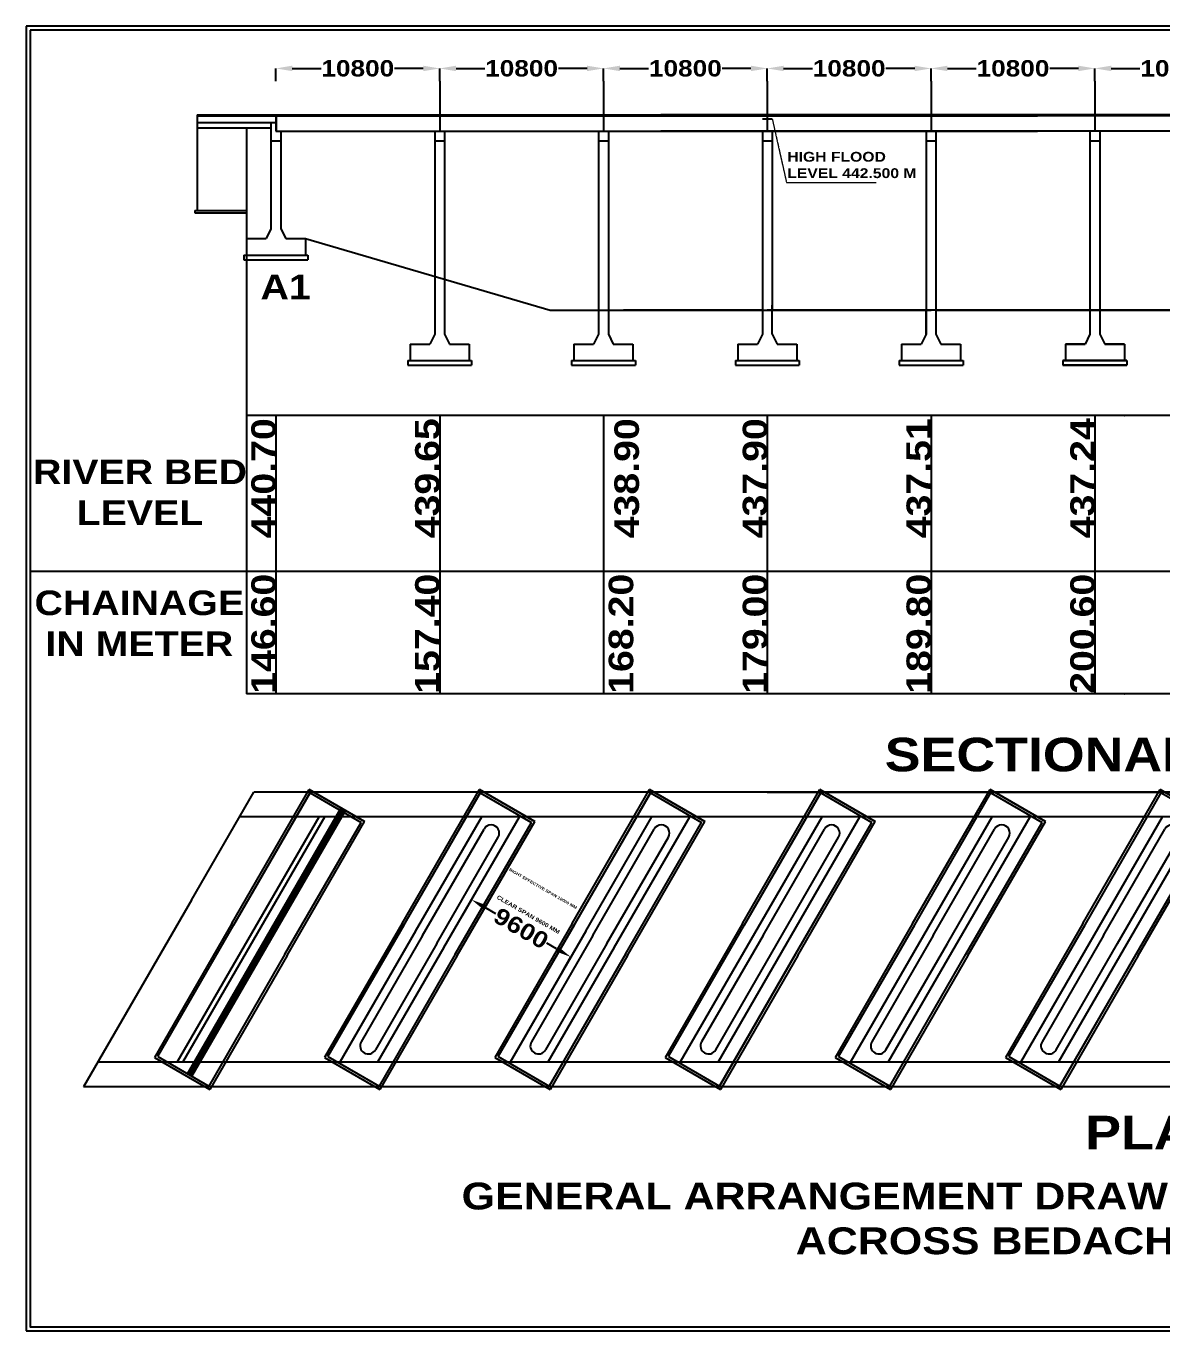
# Model space of a CAD drawing. Header units: millimetres. Extents: x -56099 to 97885, y -72951 to 6750.
# Drawn here: x -56099 to 13243, y -72951 to 6750 of the extents above; entities that cross this region are included whole.
import ezdxf

# ---------------------------------------------------------------- set-up
doc = ezdxf.new("R2010")
doc.units = ezdxf.units.MM
doc.linetypes.add('ACAD_ISO02W100', pattern=[15, 12, -3])
doc.styles.get("Standard").update_dxf_attribs({"font": ''})
doc.styles.get('Standard').set_extended_font_data('Arial Black')
doc.dimstyles.new('ISO-25', dxfattribs={"dimtxt": 1000, "dimasz": 1000, "dimexe": 1.25, "dimexo": 0.625, "dimtad": 0, "dimtxsty": 'Standard', "dimcen": 75, "dimadec": 0, "dimazin": 0, "dimtfac": 1, "dimtmove": 0, "dimatfit": 2, "dimfxl": 0, "dimarcsym": 0})

# ---------------------------------------------------------------- blocks, each defined once
blk = doc.blocks.new('*D1')
at = {"color": 0, "lineweight": -2, "transparency": 16777216}
for p, q in [((-40849, 3390), (-40849, 4165)), ((-39849, 4164), (-38094, 4164)), ((-31849, 4164), (-33605, 4164)), ((-30849, 3390), (-30849, 4165))]:
    blk.add_line(p, q, dxfattribs=at)
at = {"color": 0, "transparency": 16777216}
for points in [[(-39849, 4331), (-39849, 3998), (-40849, 4164)], [(-31849, 4331), (-31849, 3998), (-30849, 4164)]]:
    blk.add_solid(points, dxfattribs=at)
at = {"layer": 'Defpoints', "color": 0, "transparency": 16777216}
for p in [(-30849, 4164), (-40849, 3389), (-30849, 3389)]:
    blk.add_point(p, dxfattribs=at)
at = {"color": 0, "transparency": 16777216, "insert": (-35849, 4164), "char_height": 1000, "attachment_point": 5}
blk.add_mtext('10800', dxfattribs=at)
blk = doc.blocks.new('*D2')
at = {"color": 0, "lineweight": -2, "transparency": 16777216}
for p, q in [((-30849, 3390), (-30849, 4165)), ((-29849, 4164), (-28094, 4164)), ((-21849, 4164), (-23605, 4164)), ((-20849, 3390), (-20849, 4165))]:
    blk.add_line(p, q, dxfattribs=at)
at = {"color": 0, "transparency": 16777216}
for points in [[(-29849, 4331), (-29849, 3998), (-30849, 4164)], [(-21849, 4331), (-21849, 3998), (-20849, 4164)]]:
    blk.add_solid(points, dxfattribs=at)
at = {"layer": 'Defpoints', "color": 0, "transparency": 16777216}
for p in [(-20849, 4164), (-30849, 3389), (-20849, 3389)]:
    blk.add_point(p, dxfattribs=at)
at = {"color": 0, "transparency": 16777216, "insert": (-25849, 4164), "char_height": 1000, "attachment_point": 5}
blk.add_mtext('10800', dxfattribs=at)
blk = doc.blocks.new('*D3')
at = {"color": 0, "lineweight": -2, "transparency": 16777216}
for p, q in [((-20849, 3390), (-20849, 4165)), ((-19849, 4164), (-18094, 4164)), ((-11849, 4164), (-13605, 4164)), ((-10849, 3390), (-10849, 4165))]:
    blk.add_line(p, q, dxfattribs=at)
at = {"color": 0, "transparency": 16777216}
for points in [[(-19849, 4331), (-19849, 3998), (-20849, 4164)], [(-11849, 4331), (-11849, 3998), (-10849, 4164)]]:
    blk.add_solid(points, dxfattribs=at)
at = {"layer": 'Defpoints', "color": 0, "transparency": 16777216}
for p in [(-10849, 4164), (-20849, 3389), (-10849, 3389)]:
    blk.add_point(p, dxfattribs=at)
at = {"color": 0, "transparency": 16777216, "insert": (-15849, 4164), "char_height": 1000, "attachment_point": 5}
blk.add_mtext('10800', dxfattribs=at)
blk = doc.blocks.new('*D20')
at = {"color": 0, "lineweight": -2, "transparency": 16777216}
for p, q in [((-29440, -47540), (-28904, -46612)), ((-28038, -47113), (-27442, -47457)), ((-23708, -49613), (-24305, -49269)), ((-23377, -51040), (-22842, -50112))]:
    blk.add_line(p, q, dxfattribs=at)
at = {"color": 0, "transparency": 16777216}
for points in [[(-27955, -46969), (-28122, -47257), (-28905, -46613)], [(-23625, -49469), (-23792, -49757), (-22842, -50113)]]:
    blk.add_solid(points, dxfattribs=at)
at = {"layer": 'Defpoints', "color": 0, "transparency": 16777216}
for p in [(-29440, -47540), (-22842, -50113), (-23378, -51040)]:
    blk.add_point(p, dxfattribs=at)
at = {"color": 0, "transparency": 16777216, "insert": (-25873, -48363), "char_height": 1000, "attachment_point": 5, "rotation": 330}
blk.add_mtext('9600', dxfattribs=at)
blk = doc.blocks.new('*D21')
at = {"color": 0, "lineweight": -2, "transparency": 16777216}
for p, q in [((9151, 3390), (9151, 4165)), ((10151, 4164), (11906, 4164)), ((18151, 4164), (16395, 4164)), ((19151, 3390), (19151, 4165))]:
    blk.add_line(p, q, dxfattribs=at)
at = {"color": 0, "transparency": 16777216}
for points in [[(10151, 4331), (10151, 3998), (9151, 4164)], [(18151, 4331), (18151, 3998), (19151, 4164)]]:
    blk.add_solid(points, dxfattribs=at)
at = {"layer": 'Defpoints', "color": 0, "transparency": 16777216}
for p in [(9151, 4164), (9151, 3389), (19151, 3389)]:
    blk.add_point(p, dxfattribs=at)
at = {"color": 0, "transparency": 16777216, "insert": (14151, 4164), "char_height": 1000, "attachment_point": 5}
blk.add_mtext('10800', dxfattribs=at)
blk = doc.blocks.new('*D22')
at = {"color": 0, "lineweight": -2, "transparency": 16777216}
for p, q in [((-849, 3390), (-849, 4165)), ((151, 4164), (1906, 4164)), ((8151, 4164), (6395, 4164)), ((9151, 3390), (9151, 4165))]:
    blk.add_line(p, q, dxfattribs=at)
at = {"color": 0, "transparency": 16777216}
for points in [[(151, 4331), (151, 3998), (-849, 4164)], [(8151, 4331), (8151, 3998), (9151, 4164)]]:
    blk.add_solid(points, dxfattribs=at)
at = {"layer": 'Defpoints', "color": 0, "transparency": 16777216}
for p in [(-849, 4164), (-849, 3389), (9151, 3389)]:
    blk.add_point(p, dxfattribs=at)
at = {"color": 0, "transparency": 16777216, "insert": (4151, 4164), "char_height": 1000, "attachment_point": 5}
blk.add_mtext('10800', dxfattribs=at)
blk = doc.blocks.new('*D23')
at = {"color": 0, "lineweight": -2, "transparency": 16777216}
for p, q in [((-10849, 3390), (-10849, 4165)), ((-9849, 4164), (-8094, 4164)), ((-1849, 4164), (-3605, 4164)), ((-849, 3390), (-849, 4165))]:
    blk.add_line(p, q, dxfattribs=at)
at = {"color": 0, "transparency": 16777216}
for points in [[(-9849, 4331), (-9849, 3998), (-10849, 4164)], [(-1849, 4331), (-1849, 3998), (-849, 4164)]]:
    blk.add_solid(points, dxfattribs=at)
at = {"layer": 'Defpoints', "color": 0, "transparency": 16777216}
for p in [(-849, 4164), (-10849, 3389), (-849, 3389)]:
    blk.add_point(p, dxfattribs=at)
at = {"color": 0, "transparency": 16777216, "insert": (-5849, 4164), "char_height": 1000, "attachment_point": 5}
blk.add_mtext('10800', dxfattribs=at)
blk = doc.blocks.new('*U24')
for p, q in [((-1689, 975), (3036, 9159)), ((-1689, 975), (3036, 9159)), ((-1689, 975), (3036, 9159)), ((-1559, 900), (3091, 8954)), ((-1559, 900), (3091, 8954)), ((5196, 9000), (0, 9000)), ((3036, 9159), (6414, 7209)), ((6414, 7209), (3036, 9159)), ((3036, 9159), (6414, 7209)), ((3036, 9159), (6414, 7209)), ((6414, 7209), (3036, 9159)), ((3091, 8954), (6209, 7154)), ((3091, 8954), (6209, 7154)), ((3091, 8954), (6209, 7154)), ((6414, 7209), (3166, 9084)), ((-5485, -7500), (3175, 7500)), ((-3175, -7500), (5485, 7500)), ((5485, 7500), (0, 7500)), ((1689, -975), (6414, 7209)), ((-433, 250), (3317, 6745)), ((1559, -900), (6209, 7154)), ((433, -250), (4183, 6245)), ((-1689, 975), (-6414, -7209)), ((-6209, -7154), (-1559, 900)), ((-433, 250), (-4183, -6245)), ((-3317, -6745), (433, -250)), ((-3091, -8954), (1559, -900)), ((-6209, -7154), (-3091, -8954)), ((-6209, -7154), (-3091, -8954)), ((-6209, -7154), (-3091, -8954)), ((-6414, -7209), (-3036, -9159)), ((-6414, -7209), (-3036, -9159)), ((-6414, -7209), (-3036, -9159))]:
    blk.add_line(p, q)
for centre, start, end in [((3750, 6495), 330, 150), ((3750, 6495), 330, 150), ((-3750, -6495), 150, 330), ((-3750, -6495), 150, 330), ((-3750, -6495), 150, 330), ((-3750, -6495), 150, 330)]:
    blk.add_arc(centre, 500, start, end)
blk = doc.blocks.new('*U25')
at = {"color": 0, "linetype": 'ByBlock', "lineweight": -2, "transparency": 16777216}
blk.add_blockref('*U24', (0, 0), dxfattribs=at)
blk = doc.blocks.new('*U26')
for p, q in [((-1689, 975), (3036, 9159)), ((-1689, 975), (3036, 9159)), ((-1689, 975), (3036, 9159)), ((-1559, 900), (3091, 8954)), ((-1559, 900), (3091, 8954)), ((5196, 9000), (0, 9000)), ((3036, 9159), (6414, 7209)), ((6414, 7209), (3036, 9159)), ((3036, 9159), (6414, 7209)), ((3036, 9159), (6414, 7209)), ((6414, 7209), (3036, 9159)), ((3091, 8954), (6209, 7154)), ((3091, 8954), (6209, 7154)), ((3091, 8954), (6209, 7154)), ((6414, 7209), (3166, 9084)), ((-5485, -7500), (3175, 7500)), ((-3175, -7500), (5485, 7500)), ((5485, 7500), (0, 7500)), ((1689, -975), (6414, 7209)), ((-433, 250), (3317, 6745)), ((1559, -900), (6209, 7154)), ((433, -250), (4183, 6245)), ((-1689, 975), (-6414, -7209)), ((-6209, -7154), (-1559, 900)), ((-433, 250), (-4183, -6245)), ((-3317, -6745), (433, -250)), ((-3091, -8954), (1559, -900)), ((-6209, -7154), (-3091, -8954)), ((-6209, -7154), (-3091, -8954)), ((-6209, -7154), (-3091, -8954)), ((-6414, -7209), (-3036, -9159)), ((-6414, -7209), (-3036, -9159)), ((-6414, -7209), (-3036, -9159))]:
    blk.add_line(p, q)
for centre, start, end in [((3750, 6495), 330, 150), ((3750, 6495), 330, 150), ((-3750, -6495), 150, 330), ((-3750, -6495), 150, 330), ((-3750, -6495), 150, 330), ((-3750, -6495), 150, 330)]:
    blk.add_arc(centre, 500, start, end)
blk = doc.blocks.new('*U27')
at = {"color": 0, "linetype": 'ByBlock', "lineweight": -2, "transparency": 16777216}
blk.add_blockref('*U26', (0, 0), dxfattribs=at)
blk = doc.blocks.new('*U28')
for p, q in [((-1689, 975), (3036, 9159)), ((-1689, 975), (3036, 9159)), ((-1689, 975), (3036, 9159)), ((-1559, 900), (3091, 8954)), ((-1559, 900), (3091, 8954)), ((5196, 9000), (0, 9000)), ((3036, 9159), (6414, 7209)), ((6414, 7209), (3036, 9159)), ((3036, 9159), (6414, 7209)), ((3036, 9159), (6414, 7209)), ((6414, 7209), (3036, 9159)), ((3091, 8954), (6209, 7154)), ((3091, 8954), (6209, 7154)), ((3091, 8954), (6209, 7154)), ((6414, 7209), (3166, 9084)), ((-5485, -7500), (3175, 7500)), ((-3175, -7500), (5485, 7500)), ((5485, 7500), (0, 7500)), ((1689, -975), (6414, 7209)), ((-433, 250), (3317, 6745)), ((1559, -900), (6209, 7154)), ((433, -250), (4183, 6245)), ((-1689, 975), (-6414, -7209)), ((-6209, -7154), (-1559, 900)), ((-433, 250), (-4183, -6245)), ((-3317, -6745), (433, -250)), ((-3091, -8954), (1559, -900)), ((-6209, -7154), (-3091, -8954)), ((-6209, -7154), (-3091, -8954)), ((-6209, -7154), (-3091, -8954)), ((-6414, -7209), (-3036, -9159)), ((-6414, -7209), (-3036, -9159)), ((-6414, -7209), (-3036, -9159))]:
    blk.add_line(p, q)
for centre, start, end in [((3750, 6495), 330, 150), ((3750, 6495), 330, 150), ((-3750, -6495), 150, 330), ((-3750, -6495), 150, 330), ((-3750, -6495), 150, 330), ((-3750, -6495), 150, 330)]:
    blk.add_arc(centre, 500, start, end)
blk = doc.blocks.new('*U29')
at = {"color": 0, "linetype": 'ByBlock', "lineweight": -2, "transparency": 16777216}
blk.add_blockref('*U28', (0, 0), dxfattribs=at)
blk = doc.blocks.new('*D31')
at = {"color": 0, "lineweight": -2}
for p, q in [((-849, 3390), (-849, 4165)), ((151, 4164), (1906, 4164)), ((8151, 4164), (6395, 4164)), ((9151, 3390), (9151, 4165))]:
    blk.add_line(p, q, dxfattribs=at)
at = {"color": 0}
for points in [[(151, 4331), (151, 3998), (-849, 4164)], [(8151, 4331), (8151, 3998), (9151, 4164)]]:
    blk.add_solid(points, dxfattribs=at)
at = {"layer": 'Defpoints', "color": 0}
for p in [(9151, 4164), (-849, 3389), (9151, 3389)]:
    blk.add_point(p, dxfattribs=at)
at = {"color": 0, "insert": (4151, 4164), "char_height": 1000, "attachment_point": 5}
blk.add_mtext('10800', dxfattribs=at)
blk = doc.blocks.new('*D32')
at = {"color": 0, "lineweight": -2}
for p, q in [((9151, 3390), (9151, 4165)), ((10151, 4164), (11906, 4164)), ((18151, 4164), (16395, 4164)), ((19151, 3390), (19151, 4165))]:
    blk.add_line(p, q, dxfattribs=at)
at = {"color": 0}
for points in [[(10151, 4331), (10151, 3998), (9151, 4164)], [(18151, 4331), (18151, 3998), (19151, 4164)]]:
    blk.add_solid(points, dxfattribs=at)
at = {"layer": 'Defpoints', "color": 0}
for p in [(19151, 4164), (9151, 3389), (19151, 3389)]:
    blk.add_point(p, dxfattribs=at)
at = {"color": 0, "insert": (14151, 4164), "char_height": 1000, "attachment_point": 5}
blk.add_mtext('10800', dxfattribs=at)

msp = doc.modelspace()

# ---------------------------------------------------------------- linework, layer by layer
for p, q in [((97884.629, 6750.189), (-56099.128, 6750.189)), ((-56099.128, 6750.189), (-56099.128, -72951.26)), ((-55849.128, 6500.189), (-55849.128, -72691.26)), ((97634.629, 6500.189), (-55849.128, 6500.189)), ((-30849.128, 3389.045), (-30849.128, 339.045)), ((-20849.128, 3389.045), (-20849.128, 339.045)), ((-10849.128, 3389.045), (-10849.128, 339.045)), ((-10849.128, 3389.045), (-10849.128, 339.045)), ((-849.128, 3389.045), (-849.128, 339.045)), ((-849.128, 3389.045), (-849.128, 339.045)), ((-849.128, 3389.045), (-849.128, 339.045)), ((9150.872, 3389.045), (9150.872, 339.045)), ((9150.872, 3389.045), (9150.872, 339.045)), ((-45649.128, 1339.045), (-45649.128, -4510.955)), ((-45649.128, 1339.045), (5644.458, 1339.045)), ((-45649.128, 1264.045), (5644.458, 1264.045)), ((-40849.128, 839.045), (-45649.128, 839.045)), ((-41149.128, 839.045), (-41149.128, -5632.633)), ((-40849.128, 1264.045), (-40849.128, 339.045)), ((-40824.128, 1264.045), (-40824.128, 339.045)), ((33950.872, 1339.045), (-17342.715, 1339.045)), ((33950.872, 1264.045), (-17342.715, 1264.045)), ((-11149.128, 1089.045), (-10549.128, 1089.045)), ((23950.872, 1339.045), (-7342.715, 1339.045)), ((23950.872, 1264.045), (-7342.715, 1264.045)), ((-45649.128, 539.045), (-41159.128, 539.045)), ((-42649.128, 539.045), (-42649.128, -34037.181)), ((-40849.128, 339.045), (5644.458, 339.045)), ((-40549.128, 339.045), (-40549.128, -5632.633)), ((-31149.128, 339.045), (-31149.128, -12070.955)), ((-30549.128, 339.045), (-30549.128, -12070.955)), ((-21149.128, 339.045), (-21149.128, -12070.955)), ((-20549.128, 339.045), (-20549.128, -12070.955)), ((78850.872, 339.045), (-17342.715, 339.045)), ((-11149.128, 339.045), (-11149.128, -10610.955)), ((-10549.128, 339.045), (-10549.128, -10610.955)), ((23950.872, 339.045), (-7342.715, 339.045)), ((-1149.128, 339.045), (-1149.128, -12070.955)), ((-549.128, 339.045), (-549.128, -12070.955)), ((8850.872, 339.045), (8850.872, -12070.955)), ((9450.872, 339.045), (9450.872, -12070.955)), ((-41149.128, -260.955), (-40549.128, -260.955)), ((-31149.128, -260.955), (-30549.128, -260.955)), ((-21149.128, -260.955), (-20549.128, -260.955)), ((-11149.128, -260.955), (-10549.128, -260.955)), ((-1149.128, -260.955), (-549.128, -260.955)), ((8850.872, -260.955), (9450.872, -260.955)), ((-1149.128, -860.955), (-1149.128, -10610.955)), ((-549.128, -860.955), (-549.128, -10610.955)), ((8850.872, -860.955), (8850.872, -12070.955)), ((9450.872, -860.955), (9450.872, -12070.955)), ((-45799.128, -4510.955), (-42649.128, -4510.955)), ((-45799.128, -4510.955), (-45799.128, -4660.955)), ((-45799.128, -4660.955), (-42649.128, -4660.955)), ((-42649.128, -6232.633), (-41449.128, -6232.633)), ((-41149.128, -5632.633), (-41449.128, -6232.633)), ((-40549.128, -5632.633), (-40249.128, -6232.633)), ((-40249.128, -6232.633), (-39049.128, -6232.633)), ((-39049.128, -6232.633), (-39049.128, -7232.633)), ((-39049.128, -6232.633), (-24098.62, -10610.955)), ((-42799.128, -7232.633), (-38899.128, -7232.633)), ((-42799.128, -7232.633), (-42799.128, -7532.633)), ((-42799.128, -7532.633), (-38899.128, -7532.633)), ((-38899.128, -7232.633), (-38899.128, -7532.633)), ((-10549.128, -12070.955), (-10549.128, -10304.873)), ((-24098.62, -10610.955), (-10849.128, -10610.955)), ((-24098.62, -10610.955), (-10849.128, -10610.955)), ((-14098.62, -10610.955), (-849.128, -10610.955)), ((-11149.128, -10610.955), (-849.128, -10610.955)), ((-11149.128, -10610.955), (-11149.128, -12070.955)), ((2400.364, -10610.955), (-10849.128, -10610.955)), ((2400.364, -10610.955), (-10849.128, -10610.955)), ((-1149.128, -12070.955), (-1149.128, -10610.955)), ((12400.364, -10610.955), (-849.128, -10610.955)), ((12400.364, -10610.955), (-849.128, -10610.955)), ((-549.128, -10610.955), (-549.128, -12070.955)), ((5901.38, -10610.955), (19150.872, -10610.955)), ((5901.38, -10610.955), (19150.872, -10610.955)), ((-32649.128, -12670.955), (-31449.128, -12670.955)), ((-32649.128, -12670.955), (-32649.128, -13670.955)), ((-31149.128, -12070.955), (-31449.128, -12670.955)), ((-30549.128, -12070.955), (-30249.128, -12670.955)), ((-30249.128, -12670.955), (-29049.128, -12670.955)), ((-29049.128, -12670.955), (-29049.128, -13670.955)), ((-22649.128, -12670.955), (-22649.128, -13670.955)), ((-22649.128, -12670.955), (-21449.128, -12670.955)), ((-21149.128, -12070.955), (-21449.128, -12670.955)), ((-20549.128, -12070.955), (-20249.128, -12670.955)), ((-20249.128, -12670.955), (-19049.128, -12670.955)), ((-19049.128, -12670.955), (-19049.128, -13670.955)), ((-12649.128, -12670.955), (-12649.128, -13670.955)), ((-12649.128, -12670.955), (-11449.128, -12670.955)), ((-11149.128, -12070.955), (-11449.128, -12670.955)), ((-10549.128, -12070.955), (-10249.128, -12670.955)), ((-10249.128, -12670.955), (-9049.128, -12670.955)), ((-9049.128, -12670.955), (-9049.128, -13670.955)), ((-2649.128, -12670.955), (-2649.128, -13670.955)), ((-2649.128, -12670.955), (-1449.128, -12670.955)), ((-2649.128, -12670.955), (-1449.128, -12670.955)), ((-2649.128, -12670.955), (-2649.128, -13670.955)), ((-1149.128, -12070.955), (-1449.128, -12670.955)), ((-1149.128, -12070.955), (-1449.128, -12670.955)), ((-549.128, -12070.955), (-249.128, -12670.955)), ((-549.128, -12070.955), (-249.128, -12670.955)), ((-249.128, -12670.955), (950.872, -12670.955)), ((-249.128, -12670.955), (950.872, -12670.955)), ((950.872, -12670.955), (950.872, -13670.955)), ((950.872, -12670.955), (950.872, -13670.955)), ((7350.872, -12670.955), (7350.872, -13670.955)), ((8550.872, -12670.955), (7350.872, -12670.955)), ((7350.872, -12670.955), (7350.872, -13670.955)), ((7350.872, -12670.955), (8550.872, -12670.955)), ((8850.872, -12070.955), (8550.872, -12670.955)), ((8850.872, -12070.955), (8550.872, -12670.955)), ((9450.872, -12070.955), (9750.872, -12670.955)), ((9450.872, -12070.955), (9750.872, -12670.955)), ((10950.872, -12670.955), (9750.872, -12670.955)), ((9750.872, -12670.955), (10950.872, -12670.955)), ((10950.872, -12670.955), (10950.872, -13670.955)), ((10950.872, -12670.955), (10950.872, -13670.955)), ((-32799.128, -13670.955), (-32799.128, -13970.955)), ((-32799.128, -13670.955), (-28899.128, -13670.955)), ((-32799.128, -13970.955), (-28899.128, -13970.955)), ((-28899.128, -13670.955), (-28899.128, -13970.955)), ((-22799.128, -13670.955), (-18899.128, -13670.955)), ((-22799.128, -13670.955), (-22799.128, -13970.955)), ((-22799.128, -13970.955), (-18899.128, -13970.955)), ((-18899.128, -13670.955), (-18899.128, -13970.955)), ((-12799.128, -13670.955), (-8899.128, -13670.955)), ((-12799.128, -13670.955), (-12799.128, -13970.955)), ((-12799.128, -13970.955), (-8899.128, -13970.955)), ((-8899.128, -13670.955), (-8899.128, -13970.955)), ((-2799.128, -13670.955), (1100.872, -13670.955)), ((-2799.128, -13670.955), (-2799.128, -13970.955)), ((-2799.128, -13670.955), (-2799.128, -13970.955)), ((-2799.128, -13670.955), (1100.872, -13670.955)), ((-2799.128, -13970.955), (1100.872, -13970.955)), ((-2799.128, -13970.955), (1100.872, -13970.955)), ((1100.872, -13670.955), (1100.872, -13970.955)), ((1100.872, -13670.955), (1100.872, -13970.955)), ((11100.872, -13670.955), (7200.872, -13670.955)), ((7200.872, -13670.955), (7200.872, -13970.955)), ((7200.872, -13670.955), (11100.872, -13670.955)), ((7200.872, -13670.955), (7200.872, -13970.955)), ((11100.872, -13970.955), (7200.872, -13970.955)), ((7200.872, -13970.955), (11100.872, -13970.955)), ((11100.872, -13670.955), (11100.872, -13970.955)), ((11100.872, -13670.955), (11100.872, -13970.955)), ((-55849.128, -17037.181), (-55849.128, -34037.181)), ((-55849.128, -17037.181), (-55849.128, -34037.181)), ((94150.872, -17037.181), (-42649.128, -17037.181)), ((-40849.128, -17037.181), (-40849.128, -34037.181)), ((-40849.128, -17037.181), (-40849.128, -34037.181)), ((-40849.128, -17037.181), (-40849.128, -34037.181)), ((-30849.128, -17037.181), (-30849.128, -34037.181)), ((-30849.128, -17037.181), (-30849.128, -34037.181)), ((-20849.128, -17037.181), (-20849.128, -34037.181)), ((-20849.128, -17037.181), (-20849.128, -34037.181)), ((-10849.128, -17037.181), (-10849.128, -34037.181)), ((-10849.128, -17037.181), (-10849.128, -34037.181)), ((-849.128, -17037.181), (-849.128, -34037.181)), ((-849.128, -17037.181), (-849.128, -34037.181)), ((9140.872, -17037.181), (9140.872, -34037.181)), ((9140.872, -17037.181), (9140.872, -34037.181)), ((9150.872, -17037.181), (9150.872, -34037.181)), ((9150.872, -17037.181), (9150.872, -34037.181)), ((9150.872, -17037.181), (9150.872, -26527.181)), ((-55849.128, -26537.181), (30940.872, -26537.181)), ((-5859.128, -26537.181), (80930.872, -26537.181)), ((94150.872, -34037.181), (-42649.128, -34037.181)), ((-48061.769, -56194.416), (-38686.769, -39956.44)), ((-46009.845, -46640.38), (-42199.333, -40040.38)), ((-43541.673, -48065.38), (-38816.673, -39881.44)), ((-43541.673, -48065.38), (-38816.673, -39881.44)), ((-43411.769, -48140.38), (-38761.769, -40086.343)), ((-15872.161, -40040.38), (-42199.333, -40040.38)), ((-38816.673, -39881.44), (-35439.174, -41831.44)), ((-35439.174, -41831.44), (-38816.673, -39881.44)), ((-38816.673, -39881.44), (-35439.174, -41831.44)), ((-38761.769, -40086.343), (-35644.077, -41886.343)), ((-38761.769, -40086.343), (-35644.077, -41886.343)), ((-35439.174, -41831.44), (-38686.769, -39956.44)), ((-36656.771, -40040.38), (-37811.471, -40040.38)), ((-26264.466, -40040.38), (-37811.471, -40040.38)), ((-37669.464, -56194.416), (-28294.464, -39956.44)), ((-33149.368, -48065.38), (-28424.368, -39881.44)), ((-33149.368, -48065.38), (-28424.368, -39881.44)), ((-33019.464, -48140.38), (-28369.464, -40086.343)), ((62.706, -40040.38), (-30895.761, -40040.38)), ((-28424.368, -39881.44), (-25046.869, -41831.44)), ((-25046.869, -41831.44), (-28424.368, -39881.44)), ((-28424.368, -39881.44), (-25046.869, -41831.44)), ((-28369.464, -40086.343), (-25251.773, -41886.343)), ((-25046.869, -41831.44), (-28294.464, -39956.44)), ((-27277.159, -56194.416), (-17902.159, -39956.44)), ((-22757.063, -48065.38), (-18032.063, -39881.44)), ((-22757.063, -48065.38), (-18032.063, -39881.44)), ((-22627.159, -48140.38), (-17977.159, -40086.343)), ((-18032.063, -39881.44), (-14654.564, -41831.44)), ((-14654.564, -41831.44), (-18032.063, -39881.44)), ((-18032.063, -39881.44), (-14654.564, -41831.44)), ((-17977.159, -40086.343), (-14859.468, -41886.343)), ((-17977.159, -40086.343), (-14859.468, -41886.343)), ((-14654.564, -41831.44), (-17902.159, -39956.44)), ((-16884.769, -56194.416), (-7509.769, -39956.44)), ((-10849.128, -40040.38), (59705.496, -40040.38)), ((4912.534, -40040.38), (-10675.923, -40040.38)), ((15304.839, -40040.38), (-10111.065, -40040.38)), ((-46243.115, -57244.416), (-36868.115, -41006.44)), ((-46156.513, -57294.416), (-36781.513, -41056.44)), ((-46069.91, -57344.416), (-36694.91, -41106.44)), ((-45983.308, -57394.416), (-36608.308, -41156.44)), ((-46875.87, -56540.38), (-38215.616, -41540.38)), ((-46529.46, -56540.38), (-37869.206, -41540.38)), ((-15583.486, -41540.38), (-43065.359, -41540.38)), ((-40294.077, -49940.38), (-35644.077, -41886.343)), ((-40294.077, -49940.38), (-35644.077, -41886.343)), ((-40164.174, -50015.38), (-35439.174, -41831.44)), ((-40164.174, -50015.38), (-35439.174, -41831.44)), ((-25975.791, -41540.38), (-38215.616, -41540.38)), ((-32326.644, -48540.38), (-28285.192, -41540.38)), ((-32326.644, -48540.38), (-28285.192, -41540.38)), ((-803.319, -41540.38), (-30895.761, -41540.38)), ((-30594.593, -49540.38), (-25975.791, -41540.38)), ((-30594.593, -49540.38), (-25975.791, -41540.38)), ((-29901.773, -49940.38), (-25251.773, -41886.343)), ((-29901.773, -49940.38), (-25251.773, -41886.343)), ((-29771.869, -50015.38), (-25046.869, -41831.44)), ((-29771.869, -50015.38), (-25046.869, -41831.44)), ((-25850.999, -41540.38), (-25251.773, -41886.343)), ((-21934.339, -48540.38), (-17892.887, -41540.38)), ((-21934.339, -48540.38), (-17892.887, -41540.38)), ((-20202.288, -49540.38), (-15583.486, -41540.38)), ((-20202.288, -49540.38), (-15583.486, -41540.38)), ((-19509.468, -49940.38), (-14859.468, -41886.343)), ((-19509.468, -49940.38), (-14859.468, -41886.343)), ((-19379.564, -50015.38), (-14654.564, -41831.44)), ((-19379.564, -50015.38), (-14654.564, -41831.44)), ((5201.209, -41540.38), (-10675.923, -41540.38)), ((59705.496, -41540.38), (-10111.065, -41540.38)), ((-9117.163, -49940.38), (-4467.163, -41886.343)), ((-9117.077, -49940.38), (-4467.077, -41886.343)), ((-9117.077, -49940.38), (-4467.077, -41886.343)), ((-8987.174, -50015.38), (-4262.174, -41831.44)), ((-8987.174, -50015.38), (-4262.174, -41831.44)), ((-31893.631, -48790.38), (-28143.631, -42295.189)), ((-31893.631, -48790.38), (-28143.631, -42295.189)), ((-31027.606, -49290.38), (-27277.606, -42795.189)), ((-31027.606, -49290.38), (-27277.606, -42795.189)), ((-21501.326, -48790.38), (-17751.326, -42295.189)), ((-21501.326, -48790.38), (-17751.326, -42295.189)), ((-20635.301, -49290.38), (-16885.301, -42795.189)), ((-20635.301, -49290.38), (-16885.301, -42795.189)), ((-46009.845, -46640.38), (-52591.638, -58040.38)), ((-43541.673, -48065.38), (-48266.673, -56249.32)), ((-43541.673, -48065.38), (-48266.673, -56249.32)), ((-48061.769, -56194.416), (-43411.769, -48140.38)), ((-33149.368, -48065.38), (-37874.368, -56249.32)), ((-33149.368, -48065.38), (-37874.368, -56249.32)), ((-37669.464, -56194.416), (-33019.464, -48140.38)), ((-32326.644, -48540.38), (-36945.446, -56540.38)), ((-32326.644, -48540.38), (-36945.446, -56540.38)), ((-32326.644, -48540.38), (-36576.644, -55901.596)), ((-32326.644, -48540.38), (-36576.644, -55901.596)), ((-22757.063, -48065.38), (-27482.063, -56249.32)), ((-22757.063, -48065.38), (-27482.063, -56249.32)), ((-27277.159, -56194.416), (-22627.159, -48140.38)), ((-21934.339, -48540.38), (-26553.141, -56540.38)), ((-21934.339, -48540.38), (-26553.141, -56540.38)), ((-21934.339, -48540.38), (-26184.339, -55901.596)), ((-21934.339, -48540.38), (-26184.339, -55901.596)), ((-12364.673, -48065.38), (-17089.673, -56249.32)), ((-12364.673, -48065.38), (-17089.673, -56249.32)), ((-16884.769, -56194.416), (-12234.769, -48140.38)), ((-31893.631, -48790.38), (-35643.631, -55285.57)), ((-31893.631, -48790.38), (-35643.631, -55285.57)), ((-31893.631, -48790.38), (-35643.631, -55285.57)), ((-31893.631, -48790.38), (-35643.631, -55285.57)), ((-31027.606, -49290.38), (-34777.606, -55785.57)), ((-31027.606, -49290.38), (-34777.606, -55785.57)), ((-31027.606, -49290.38), (-34777.606, -55785.57)), ((-31027.606, -49290.38), (-34777.606, -55785.57)), ((-21501.326, -48790.38), (-25251.326, -55285.57)), ((-21501.326, -48790.38), (-25251.326, -55285.57)), ((-21501.326, -48790.38), (-25251.326, -55285.57)), ((-21501.326, -48790.38), (-25251.326, -55285.57)), ((-20635.301, -49290.38), (-24385.301, -55785.57)), ((-20635.301, -49290.38), (-24385.301, -55785.57)), ((-20635.301, -49290.38), (-24385.301, -55785.57)), ((-20635.301, -49290.38), (-24385.301, -55785.57)), ((-11108.936, -48790.38), (-14858.936, -55285.57)), ((-11108.936, -48790.38), (-14858.936, -55285.57)), ((-40294.077, -49940.38), (-44944.077, -57994.416)), ((-40294.077, -49940.38), (-44944.077, -57994.416)), ((-40164.174, -50015.38), (-44889.174, -58199.32)), ((-40164.174, -50015.38), (-44889.174, -58199.32)), ((-30594.593, -49540.38), (-34636.045, -56540.38)), ((-30594.593, -49540.38), (-34636.045, -56540.38)), ((-30594.593, -49540.38), (-34636.045, -56540.38)), ((-30594.593, -49540.38), (-34636.045, -56540.38)), ((-29901.773, -49940.38), (-34551.773, -57994.416)), ((-29901.773, -49940.38), (-34551.773, -57994.416)), ((-29771.869, -50015.38), (-34496.869, -58199.32)), ((-29771.869, -50015.38), (-34496.869, -58199.32)), ((-20202.288, -49540.38), (-24243.74, -56540.38)), ((-20202.288, -49540.38), (-24243.74, -56540.38)), ((-20202.288, -49540.38), (-24243.74, -56540.38)), ((-20202.288, -49540.38), (-24243.74, -56540.38)), ((-19509.468, -49940.38), (-24159.468, -57994.416)), ((-19509.468, -49940.38), (-24159.468, -57994.416)), ((-19379.564, -50015.38), (-24104.564, -58199.32)), ((-19379.564, -50015.38), (-24104.564, -58199.32)), ((-9117.163, -49940.38), (-13767.163, -57994.416)), ((-9117.077, -49940.38), (-13767.077, -57994.416)), ((-9117.077, -49940.38), (-13767.077, -57994.416)), ((-8987.259, -50015.38), (-13712.259, -58199.32)), ((-8987.174, -50015.38), (-13712.174, -58199.32)), ((-8987.174, -50015.38), (-13712.174, -58199.32)), ((1404.741, -50015.38), (-3320.259, -58199.32)), ((11796.741, -50015.38), (7071.741, -58199.32)), ((-24243.74, -56540.38), (-51725.613, -56540.38)), ((-48266.673, -56249.32), (-44889.174, -58199.32)), ((-48266.673, -56249.32), (-44889.174, -58199.32)), ((-48061.769, -56194.416), (-44944.077, -57994.416)), ((-48061.769, -56194.416), (-44944.077, -57994.416)), ((-34636.045, -56540.38), (-41852.923, -56540.38)), ((-37874.368, -56249.32), (-34496.869, -58199.32)), ((-37874.368, -56249.32), (-34496.869, -58199.32)), ((-37669.464, -56194.416), (-34551.773, -57994.416)), ((-37669.464, -56194.416), (-34551.773, -57994.416)), ((-9463.573, -56540.38), (-30895.761, -56540.38)), ((-27482.063, -56249.32), (-24104.564, -58199.32)), ((-27482.063, -56249.32), (-24104.564, -58199.32)), ((-27277.159, -56194.416), (-24159.468, -57994.416)), ((-27277.159, -56194.416), (-24159.468, -57994.416)), ((-3459.045, -56540.38), (-10675.923, -56540.38)), ((32606.722, -56540.38), (-10111.065, -56540.38)), ((-26264.466, -58040.38), (-52591.638, -58040.38)), ((-36656.771, -58040.38), (-41852.923, -58040.38)), ((-10329.599, -58040.38), (-30895.761, -58040.38)), ((-5479.771, -58040.38), (-10675.923, -58040.38)), ((31740.696, -58040.38), (-10111.065, -58040.38)), ((-56099.128, -72951.26), (97884.629, -72951.26)), ((-55839.128, -72701.26), (97634.629, -72701.26))]:
    msp.add_line(p, q)
at = {"linetype": 'ACAD_ISO02W100', "lineweight": 0}
for p, q in [((-10549.128, 1089.045), (-9673.377, -2808.574)), ((-9673.377, -2808.574), (-4203.778, -2808.574))]:
    msp.add_line(p, q, dxfattribs=at)
at = {"linetype": 'ACAD_ISO02W100'}
for p, q in [((-11149.128, -10610.955), (-19618.99, -10610.955)), ((-549.128, -10610.955), (7920.734, -10610.955)), ((18850.872, -10610.955), (10381.01, -10610.955))]:
    msp.add_line(p, q, dxfattribs=at)
for centre, radius, start, end in [((-41159.128, 529.045), 10, 0, 90), ((-41159.128, 529.045), 10, 0, 90), ((-41139.128, 329.045), 10, 90, 180), ((9140.872, -17027.181), 10, 270, 0), ((10940.872, -17027.181), 10, 270, 0), ((9140.872, -26527.181), 10, 270, 0), ((10940.872, -26527.181), 10, 270, 0), ((9140.872, -34027.181), 10, 270, 0), ((10940.872, -34027.181), 10, 270, 0), ((10940.872, -34027.181), 10, 270, 0), ((-27710.618, -42545.189), 500, 330, 150), ((-27710.618, -42545.189), 500, 330, 150), ((-17318.313, -42545.189), 500, 330, 150), ((-17318.314, -42545.189), 500, 330, 150), ((-35210.618, -55535.57), 500, 150, 330), ((-35210.618, -55535.57), 500, 150, 330), ((-35210.618, -55535.57), 500, 150, 330), ((-35210.618, -55535.57), 500, 150, 330), ((-24818.314, -55535.57), 500, 150, 330), ((-24818.314, -55535.57), 500, 150, 330), ((-24818.313, -55535.57), 500, 150, 330), ((-24818.313, -55535.57), 500, 150, 330), ((-55839.128, -72691.26), 10, 180, 270)]:
    msp.add_arc(centre, radius, start, end)

# ---------------------------------------------------------------- block references
for name, p in [('*U25', (-10675.966, -49040.38)), ('*U27', (-283.966, -49040.38)), ('*U29', (10108.034, -49040.38))]:
    msp.add_blockref(name, p)

# ---------------------------------------------------------------- texts
for s, height, rotation, p in [('440.70', 1500, 90, (-40849.128, -24537.181)), ('439.65', 1500, 90, (-30849.128, -24537.181)), ('438.90', 1500, 90, (-18684.025, -24537.181)), ('437.90', 1500, 90, (-10849.128, -24537.181)), ('437.51', 1500, 90, (-849.128, -24537.181)), ('437.24', 1500, 90, (9150.872, -24537.181)), ('146.60', 1500, 90, (-40849.128, -34037.181)), ('157.40', 1500, 90, (-30849.128, -34037.181)), ('168.20', 1500, 90, (-19030.767, -34037.181)), ('179.00', 1500, 90, (-10849.128, -34037.181)), ('189.80', 1500, 90, (-849.128, -34037.181)), ('200.60', 1500, 90, (9150.872, -34037.181)), ('RIGHT EFFECTIVE SPAN 10000 MM', 175, 330, (-26638.627, -44826.143)), ('CLEAR SPAN 9600 MM', 250, 330, (-27394.892, -46533.462))]:
    msp.add_text(s, height=height, rotation=rotation).set_placement(p)
for s, insert, char_height, width, attachment_point in [('HIGH FLOOD \\PLEVEL 442.500 M', (-9630.066, -933.041), 600, 92833.43642, 1), ('A1', (-41788.072, -8430.777), 1500, 1743.2511, 1), ('RIVER BED LEVEL', (-49146.856, -21726.018), 1500, 15000, 5), ('CHAINAGE IN METER', (-49186.36, -29727.454), 1500, 15000, 5), ('SECTIONAL ELEVATION', (-3678.363, -36720.138), 2050.3125, 761350.22043, 1), ('PLAN', (8562.981, -59807.454), 2050.3125, 761350.22043, 1), ('GENERAL ARRANGEMENT DRAWING OF SKEW SUBMERSIBLE BRIDGE\\P                            ACROSS BEDACH RIVER \\P       ', (-29512.243, -63893.228), 1640.25, 609080.17634, 1)]:
    msp.add_mtext(s, dxfattribs=dict(insert=insert, char_height=char_height, width=width, attachment_point=attachment_point))

# ---------------------------------------------------------------- dimensions: what is measured, and where the dimension line sits
for base, p1, p2, picture, middle in [((-30849.128, 4164.212), (-40849.128, 3389.045), (-30849.128, 3389.045), '*D1', (-35849.128, 4164.212)), ((-20849.128, 4164.212), (-30849.128, 3389.045), (-20849.128, 3389.045), '*D2', (-25849.128, 4164.212)), ((-10849.128, 4164.212), (-20849.128, 3389.045), (-10849.128, 3389.045), '*D3', (-15849.128, 4164.212)), ((9150.872, 4164.212), (-849.128, 3389.045), (9150.872, 3389.045), '*D31', (4150.872, 4164.212)), ((19150.872, 4164.212), (9150.872, 3389.045), (19150.872, 3389.045), '*D32', (14150.872, 4164.212))]:
    dim = msp.add_linear_dim(base=base, p1=p1, p2=p2, text='10800', dimstyle='ISO-25')
    dim.commit()
    dim.dimension.update_dxf_attribs({"geometry": picture, "text_midpoint": middle})
for base, p1, p2, angle, picture, middle in [((-849.128, 4164.212), (-10849.128, 3389.045), (-849.128, 3389.045), 0, '*D23', (-5849.128, 4164.212)), ((-849.128, 4164.212), (9150.872, 3389.045), (-849.128, 3389.045), 180, '*D22', (4150.872, 4164.212)), ((9150.872, 4164.212), (19150.872, 3389.045), (9150.872, 3389.045), 180, '*D21', (14150.872, 4164.212))]:
    dim = msp.add_linear_dim(base=base, p1=p1, p2=p2, angle=angle, text='10800', dimstyle='ISO-25')
    dim.commit()
    dim.dimension.update_dxf_attribs({"geometry": picture, "text_midpoint": middle})
dim = msp.add_aligned_dim(p1=(-29439.892, -47540.38), p2=(-23377.715, -51040.38), distance=1070.767, text='9600', dimstyle='ISO-25')
dim.commit()
dim.dimension.update_dxf_attribs({"geometry": '*D20', "text_midpoint": (-25873.42, -48363.068)})

doc.saveas('drawing.dxf')
